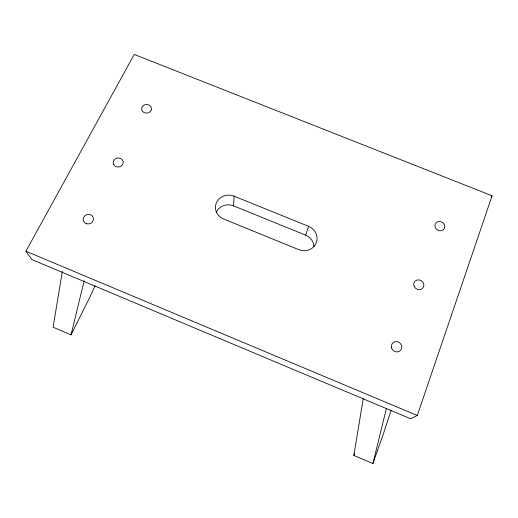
<?xml version="1.0" encoding="UTF-8"?>
<svg xmlns="http://www.w3.org/2000/svg" width="518" height="518" viewBox="0 0 518 518"><rect width="100%" height="100%" fill="white"/><g stroke="black" fill="none" stroke-linecap="round" stroke-linejoin="round"><path stroke-width="0.78" d="M216.446 212.011A13.047 12.121 3.9 0 1 233.534 205.847L234.142 196.18L308.527 226.321A13.559 12.639 16.9 0 1 316.168 243.084A13.559 12.639 16.9 0 1 298.672 249.624L223.549 218.965A13.455 12.451 4 0 1 216.498 202.551A13.455 12.451 4 0 1 234.142 196.18M62.348 271.374L53.095 327.208L71.044 334.861L90.164 296.497A99.443 6.112 -64 0 1 95.053 285.839M391.207 410.204A102.842 2.694 -71 0 0 383.566 433.333L372.908 463.565L353.826 455.432L363.215 398.86M71.044 334.861L84.162 280.756M372.908 463.565L386.337 408.799M313.934 246.665A13.144 12.296 17.1 0 0 305.639 235.146L308.527 226.321M417.281 415.488L492.1 195.778L134.24 54.435L25.9 251.217L31.818 259.544L410.625 418.758L417.281 415.488L25.9 251.217M353.826 455.432L354.636 453.192M491.07 196.963L492.1 195.778M233.534 205.847L305.639 235.146M444.716 227.434L444.554 228.011A5.07 4.532 29.8 0 1 438.312 230.419A5.07 4.532 29.8 0 1 435.159 224.255L435.405 223.711A5.07 4.532 29.8 0 1 441.394 221.866A5.07 4.532 29.8 0 1 444.716 227.434M151.185 110.036L150.952 110.567A4.889 4.299 -3.1 0 1 144.444 112.723A4.889 4.299 -3.1 0 1 142.094 107.025L142.405 106.527A4.889 4.299 -3.1 0 1 148.595 104.882A4.889 4.299 -3.1 0 1 151.185 110.036M113.682 164.653L113.423 164.115A5.044 4.513 -7.9 0 1 118.913 158.003A5.044 4.513 -7.9 0 1 122.261 165.041A5.044 4.513 -7.9 0 1 113.682 164.653M86.629 223.782A5.219 4.74 -14.6 0 0 93.389 218.059A5.219 4.74 -14.6 0 0 84.887 215.76A5.219 4.74 -14.6 0 0 86.629 223.782M414.258 286.577A5.225 4.779 34.4 0 0 423.044 287.814A5.225 4.779 34.4 0 0 419.127 279.888A5.225 4.779 34.4 0 0 414.258 286.577M391.627 348.051A5.394 5.031 42.1 0 0 400.511 350.466A5.394 5.031 42.1 0 0 397.649 341.744A5.394 5.031 42.1 0 0 391.627 348.051"/></g></svg>
